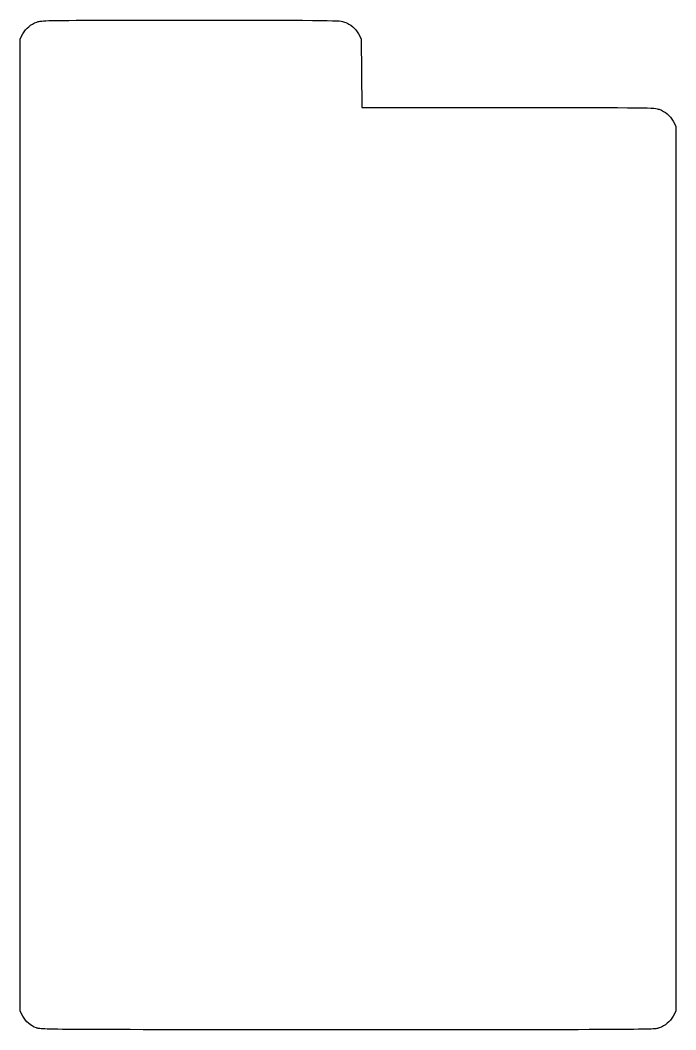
# Model space of a CAD drawing. Header units: centimetres. Extents: x -3.02 to 3.02, y -4.65 to 4.65.
import ezdxf

# ---------------------------------------------------------------- set-up
doc = ezdxf.new("R2010")
doc.units = ezdxf.units.CM
doc.header["$MEASUREMENT"] = 0
doc.layers.add('Layer 1', color=7, linetype='Continuous')

msp = doc.modelspace()

# ---------------------------------------------------------------- linework, layer by layer
at = {"layer": 'Layer 1'}
msp.add_open_spline([(-2.23183, 4.64635), (-2.80954, 4.6455), (-2.83259, 4.64201), (-2.86518, 4.62981), (-2.86518, 4.62981), (-2.92402, 4.60778), (-2.96319, 4.57428), (-2.99334, 4.51984), (-2.99334, 4.51984), (-2.99334, 4.51984), (-3.01814, 4.47437), (-3.01814, 4.47437), (-3.01814, 4.47437), (-3.01814, 4.47437), (-3.01814, -0.0004), (-3.01814, -0.0004), (-3.01814, -0.0004), (-3.01814, -0.0004), (-3.01814, -4.47516), (-3.01814, -4.47516), (-3.01814, -4.47516), (-3.01814, -4.47516), (-2.99334, -4.51981), (-2.99334, -4.51981), (-2.99334, -4.51981), (-2.96368, -4.57335), (-2.92448, -4.60789), (-2.86766, -4.62978), (-2.86766, -4.62978), (-2.82664, -4.64559), (-2.76942, -4.64589), (-0.00272, -4.64632), (-0.00272, -4.64632), (2.79086, -4.64675), (2.8209, -4.64618), (2.8647, -4.62978), (2.8647, -4.62978), (2.92354, -4.60775), (2.96354, -4.57425), (2.99369, -4.51981), (2.99369, -4.51981), (2.99369, -4.51981), (3.01849, -4.47516), (3.01849, -4.47516), (3.01849, -4.47516), (3.01849, -4.47516), (3.01849, -0.40223), (3.01849, -0.40223), (3.01849, -0.40223), (3.01849, -0.40223), (3.01849, 3.6707), (3.01849, 3.6707), (3.01849, 3.6707), (3.01849, 3.6707), (2.99369, 3.71617), (2.99369, 3.71617), (2.99369, 3.71617), (2.96354, 3.77061), (2.92354, 3.80411), (2.8647, 3.82614), (2.8647, 3.82614), (2.82126, 3.8424), (2.79528, 3.84267), (1.47316, 3.84267), (1.47316, 3.84267), (1.47316, 3.84267), (0.12627, 3.84267), (0.12627, 3.84267), (0.12627, 3.84267), (0.12627, 3.84267), (0.12379, 4.15852), (0.12379, 4.15852), (0.12379, 4.15852), (0.12379, 4.15852), (0.12131, 4.47437), (0.12131, 4.47437), (0.12131, 4.47437), (0.12131, 4.47437), (0.0965, 4.51984), (0.0965, 4.51984), (0.0965, 4.51984), (0.06635, 4.57428), (0.02718, 4.60778), (-0.03166, 4.62981), (-0.03166, 4.62981), (-0.07511, 4.64608), (-0.10079, 4.64635), (-1.448, 4.64635), (-1.448, 4.64635), (-1.78481, 4.64635), (-2.03926, 4.64663), (-2.23183, 4.64635)], degree=3, knots=[0, 0, 0, 0, 0.0416667, 0.0416667, 0.0416667, 0.0416667, 0.0833333, 0.0833333, 0.0833333, 0.0833333, 0.125, 0.125, 0.125, 0.125, 0.1666667, 0.1666667, 0.1666667, 0.1666667, 0.2083333, 0.2083333, 0.2083333, 0.2083333, 0.25, 0.25, 0.25, 0.25, 0.2916667, 0.2916667, 0.2916667, 0.2916667, 0.3333333, 0.3333333, 0.3333333, 0.3333333, 0.375, 0.375, 0.375, 0.375, 0.4166667, 0.4166667, 0.4166667, 0.4166667, 0.4583333, 0.4583333, 0.4583333, 0.4583333, 0.5, 0.5, 0.5, 0.5, 0.5416667, 0.5416667, 0.5416667, 0.5416667, 0.5833333, 0.5833333, 0.5833333, 0.5833333, 0.625, 0.625, 0.625, 0.625, 0.6666667, 0.6666667, 0.6666667, 0.6666667, 0.7083333, 0.7083333, 0.7083333, 0.7083333, 0.75, 0.75, 0.75, 0.75, 0.7916667, 0.7916667, 0.7916667, 0.7916667, 0.8333333, 0.8333333, 0.8333333, 0.8333333, 0.875, 0.875, 0.875, 0.875, 0.9166667, 0.9166667, 0.9166667, 0.9166667, 1, 1, 1, 1], dxfattribs=at)

doc.saveas('drawing.dxf')
